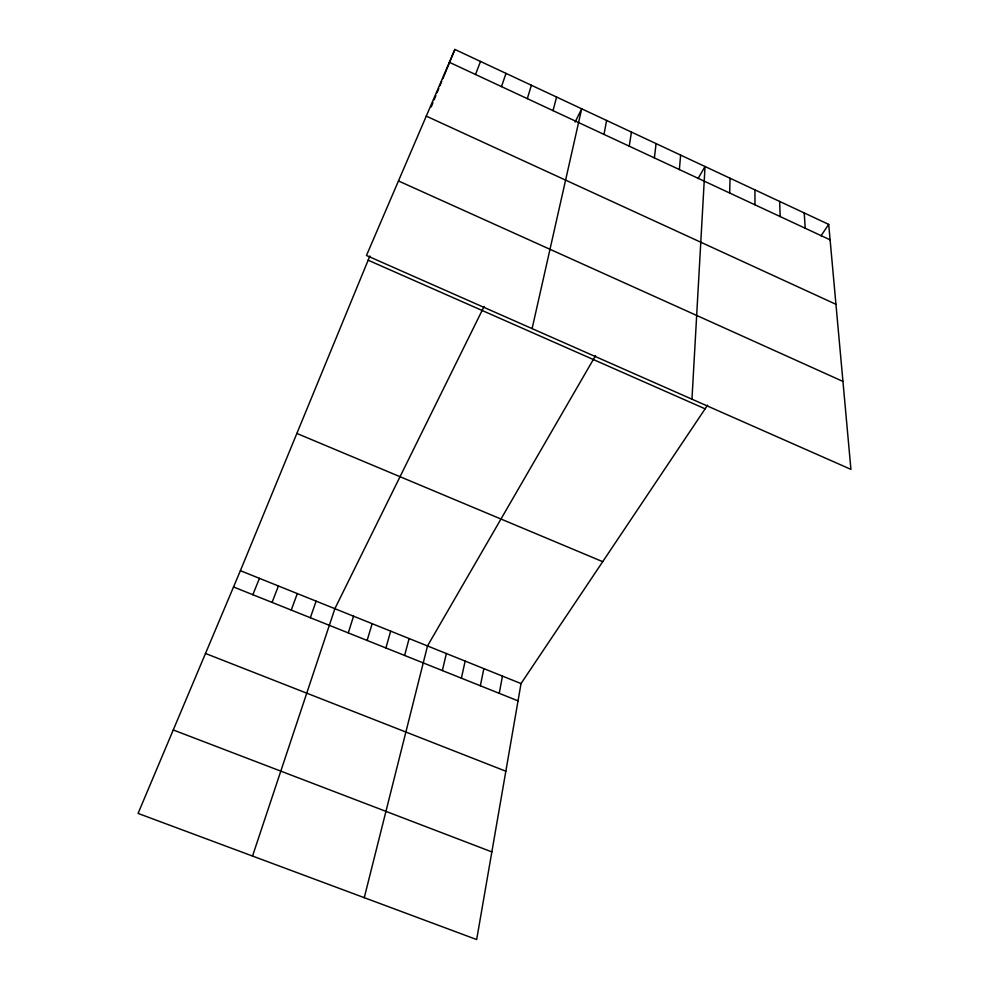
<?xml version="1.0" encoding="UTF-8"?>
<svg xmlns="http://www.w3.org/2000/svg" width="989" height="989" viewBox="0 0 989 989"><rect width="100%" height="100%" fill="white"/><g stroke="black" fill="none" stroke-linecap="round" stroke-linejoin="round"><path stroke-width="1.48" d="M729.672 193.016L730.043 178.23M691.966 399.185L705.033 166.523L698.098 178.515M679.369 169.552L680.63 155.1M654.372 157.906L656.09 143.615M629.251 146.187L631.427 132.069M707.592 405.144L521.03 683.572L476.661 939.55L138.077 813.415L240.389 570.678L369.874 256.015M499.235 693.326L502.474 676.105M603.982 134.405L606.616 120.46M480.357 685.76L483.844 668.613M461.393 678.182L465.139 661.085M532.107 328.608L581.68 108.79L575.116 122.067M442.355 670.554L446.36 653.531M364.261 897.678L427.508 645.941L595.539 355.669M553.024 110.632L556.597 97.058M404.612 655.447L409.125 638.548M385.908 647.968L390.667 631.13M367.129 640.452L372.148 623.676M527.322 98.653L531.377 85.252M348.276 632.898L353.555 616.196M252.529 856.054L334.875 608.692L484.091 306.454M501.485 86.599L506.022 73.384M310.336 617.717L316.134 601.151M291.248 610.077L297.306 593.573M272.074 602.412L278.416 585.97M475.499 74.484L480.518 61.454M252.838 594.71L259.439 578.342M431.229 106.923L432.972 102.683M434.134 99.852L435.889 95.599M437.051 92.768L438.795 88.528M439.957 85.697L441.712 81.457M442.874 78.626L454.878 49.45L828.695 224.392L850.923 469.367L366.474 255.496L454.878 49.45M821.018 235.839L828.695 224.392M173.248 729.969L491.854 851.9M205.489 653.469L505.836 771.222M233.515 586.971L518.038 700.855M240.389 570.678L521.03 683.572M296.861 433.442L602.709 561.678M368.155 260.206L705.12 408.828M398.456 180.95L842.949 381.42M426.271 116.121L835.94 304.303M449.365 62.295L830.092 239.845M804.23 212.944L805.207 228.236M779.641 201.435L780.173 216.566M754.916 189.863L754.99 204.822"/></g></svg>
